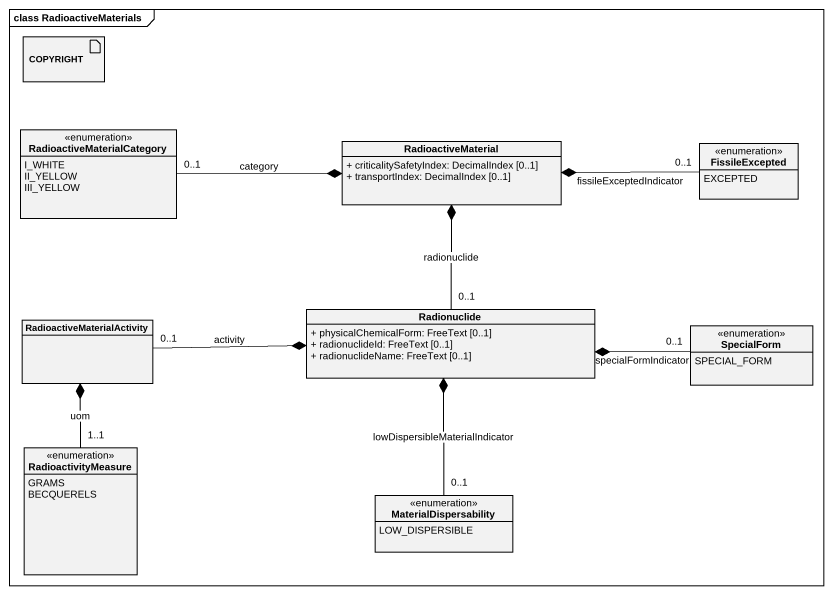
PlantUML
@startuml
mainframe class RadioactiveMaterials
allowmixing
hide circle
hide empty members
skinparam classAttributeIconSize 0
artifact COPYRIGHT
enum RadioactiveMaterialCategory {
  I_WHITE
  II_YELLOW
  III_YELLOW
}
class RadioactiveMaterial {
  + criticalitySafetyIndex: DecimalIndex [0..1]
  + transportIndex: DecimalIndex [0..1]
}
enum FissileExcepted {
  EXCEPTED
}
class RadioactiveMaterialActivity
class Radionuclide {
  + physicalChemicalForm: FreeText [0..1]
  + radionuclideId: FreeText [0..1]
  + radionuclideName: FreeText [0..1]
}
enum SpecialForm {
  SPECIAL_FORM
}
enum RadioactivityMeasure {
  GRAMS
  BECQUERELS
}
enum MaterialDispersability {
  LOW_DISPERSIBLE
}
RadioactiveMaterial *-left- "0..1" RadioactiveMaterialCategory : category
RadioactiveMaterial *-right- "0..1" FissileExcepted : fissileExceptedIndicator
RadioactiveMaterial *-- "0..1" Radionuclide : radionuclide
RadioactiveMaterialActivity *-- "1..1" RadioactivityMeasure : uom
Radionuclide *-left- "0..1" RadioactiveMaterialActivity : activity
Radionuclide *-right- "0..1" SpecialForm : specialFormIndicator
Radionuclide *-- "0..1" MaterialDispersability : lowDispersibleMaterialIndicator
@enduml
